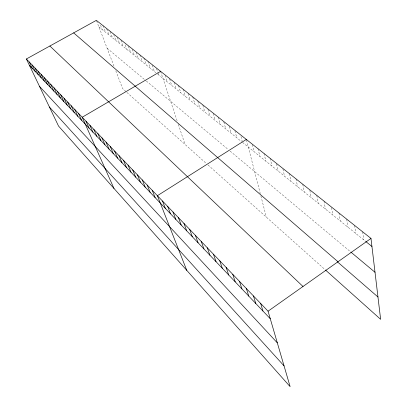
<?xml version="1.0" encoding="UTF-8"?>
<svg xmlns="http://www.w3.org/2000/svg" width="407" height="407" viewBox="0 0 407 407"><rect width="100%" height="100%" fill="white"/><g stroke="black" fill="none" stroke-linecap="round" stroke-linejoin="round"><path stroke-width="0.31" stroke-dasharray="2.04 1.53" d="M98.876 26.882L155.881 72.726M157.748 74.227L241.549 141.616M242.496 142.379L365.196 241.051M107.092 48.219L145.808 80.601M146.286 80.998L228.195 149.496M230.113 151.104L350.341 251.653M125.926 91.58L122.66 88.66L115.802 70.849M126.872 92.425L206.644 163.756M208.002 164.967L325.005 269.587M96.571 20.894L114.286 66.906M100.529 25.183L102.198 29.553M103.068 25.677L105.576 32.27M106.705 28.953L109 35.022M110.19 31.721L112.474 37.815M113.721 34.529L116 40.654M117.313 37.383L119.587 43.534M120.955 40.278L123.224 46.459M125.275 44.918L126.918 49.43M128.419 46.215L130.672 52.452M132.239 49.252L134.483 55.515M136.121 52.335L138.355 58.628M139.866 54.894L142.292 61.793M143.875 58.079L146.291 65.008M147.95 61.32L150.351 68.279M152.294 65.191L154.482 71.601M156.507 68.539L157.692 72.049M157.891 72.634L158.684 74.98M160.592 71.357L177.376 121.52M178.327 124.364L185.043 144.444M165.145 75.407L167.297 81.904M169.577 78.927L171.713 85.455M174.084 82.509L176.2 89.067M178.48 85.556L180.774 92.74M183.145 89.265L185.419 96.479M188.085 93.641L190.15 100.285M192.735 96.876L194.968 104.156M197.827 101.353L199.868 108.099M202.839 105.337L204.858 112.113M207.941 109.391L209.941 116.199M213.141 113.522L215.12 120.36M218.279 117.165L220.391 124.598M223.835 122.024L225.763 128.917M229.339 126.399L231.232 133.318M234.946 130.856L236.813 137.805M240.964 136.559L242.19 141.214M246.489 140.028L260.277 193.59M260.897 195.996L266.336 217.129M252.269 144.627L254.044 151.663M258.023 148.723L259.905 156.374M264.036 153.5L265.878 161.182M270.172 158.374L271.973 166.081M276.567 163.935L278.19 171.077M282.946 169.012L284.529 176.175M289.331 173.585L291 181.38M295.986 178.871L297.598 186.691M302.777 184.264L304.339 192.109M309.829 190.374L311.223 197.644M316.799 195.396L318.249 203.291M324.033 201.144L325.427 209.066M331.532 207.631L332.758 214.962M338.99 213.019L340.252 220.991M346.718 219.159L347.914 227.147M354.624 225.437L355.743 233.445M362.713 231.858L363.751 239.886"/><path stroke-width="0.61" d="M268.065 311.192L370.986 238.426L96.362 20.35L26.374 58.984L58.547 126.068L290.125 386.65L268.065 311.192L26.374 58.984M246.337 139.443L157.392 195.701L186.762 270.345M160.592 71.357L82.199 117.241L113.985 188.451M365.679 241.437L371.942 246.474M350.809 252.04L375.02 272.288M73.667 32.881L337.978 261.762M337.434 261.859L377.966 296.993M325.468 270.004L380.626 319.322L370.986 238.426M49.873 46.011L302.996 286.492M29.457 65.41L270.273 318.732M39.515 86.386L277.325 342.867M49.395 106.985L284.061 365.893M29.253 61.996L32.341 68.447M32.184 65.049L35.272 71.53M35.155 68.152L38.243 74.659M41.239 74.501L44.332 81.064M38.177 71.301L41.265 77.834M44.358 77.752L47.451 84.341M47.522 81.054L50.616 87.673M50.738 84.412L53.831 91.056M54.009 87.82L57.102 94.49M57.331 91.29L60.419 97.985M60.704 94.811L63.797 101.536M64.138 98.392L67.231 105.148M67.628 102.035L70.716 108.817M71.179 105.744L74.267 112.551M74.791 109.508L77.874 116.346M78.465 113.344L81.542 120.202M86.004 121.21L89.072 128.124M89.871 125.249L92.938 132.189M93.814 129.355L96.871 136.325M97.822 133.542L100.875 140.537M101.903 137.8L104.95 144.826M106.059 142.14L109.096 149.191M110.297 146.556L113.324 153.632M114.611 151.058L117.628 158.16M119.007 155.647L122.008 162.769M123.484 160.317L126.475 167.47M128.047 165.079L131.029 172.258M132.702 169.938L135.668 177.137M137.444 174.888L140.4 182.112M142.282 179.935L145.218 187.184M147.217 185.088L150.137 192.358M152.254 190.339L155.153 197.634M162.49 201.022L165.349 208.364M167.694 206.456L170.533 213.812M173.006 211.996L175.819 219.373M178.429 217.653L181.212 225.051M183.959 223.428L186.721 230.84M189.611 229.324L192.343 236.752M195.38 235.343L198.082 242.791M201.277 241.493L203.943 248.957M207.3 247.782L209.931 255.26M213.456 254.207L216.051 261.696M219.749 260.775L222.308 268.274M226.185 267.491L228.698 275M232.768 274.359L235.241 281.878M239.504 281.385L241.926 288.914M246.393 288.573L248.769 296.108M253.449 295.935L255.769 303.474M260.668 303.469L262.932 311.009"/></g></svg>
